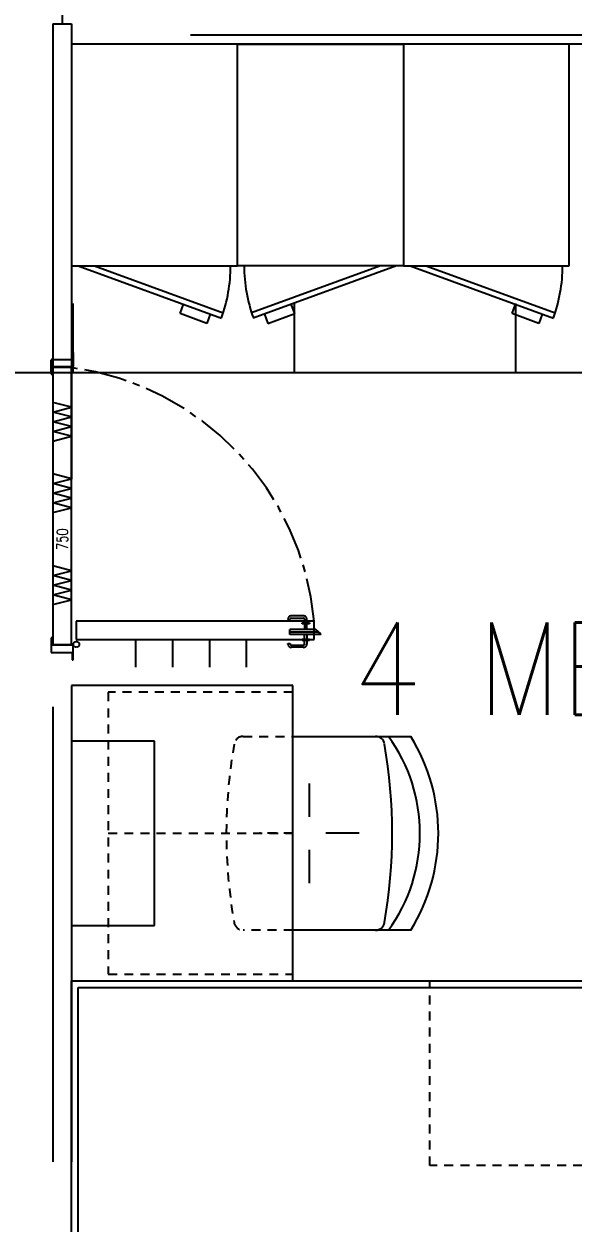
# Model space of a CAD drawing. Header units: millimetres. Extents: x 1638 to 3309, y -435 to 1865.
# Drawn here: x 2294.65 to 2302.31, y -205.36 to -188.63 of the extents above; entities that cross this region are included whole.
import ezdxf
from ezdxf.enums import TextEntityAlignment as Align

# ---------------------------------------------------------------- set-up
doc = ezdxf.new("R2010")
doc.units = ezdxf.units.MM
for name, pattern in [('CENTER2', [1.125, 0.75, -0.125, 0.125, -0.125]), ('HIDDEN', [9.525, 6.35, -3.175]), ('HIDDEN2', [0.1875, 0.125, -0.0625])]:
    doc.linetypes.add(name, pattern=pattern)
doc.layers.add('ballast', color=1, linetype='HIDDEN', lineweight=25)
for name, color, linetype in [('Frame', 243, 'Continuous'), ('Furniture', 122, 'Continuous'), ('PANEL', 7, 'Continuous')]:
    doc.layers.add(name, color=color, linetype=linetype)
doc.styles.add('ROMANS', font='ROMANS.SHX')

# ---------------------------------------------------------------- blocks, each defined once
blk = doc.blocks.new('EXISTING BALLAST SYSTEM')
at = {"color": 8}
for p, q in [((2295.179, -182.915), (2295.179, -188.632)), ((2295.05, -188.632), (2295.05, -230.323)), ((2295.05, -188.632), (2295.307, -188.632)), ((2295.307, -188.632), (2295.307, -230.323)), ((2312.847, -188.787), (2295.307, -188.787)), ((2312.718, -188.916), (2295.307, -188.916)), ((2297.625, -188.916), (2295.307, -188.916)), ((2295.307, -188.916), (2295.307, -192.006)), ((2297.625, -192.006), (2297.625, -188.916)), ((2295.307, -192.006), (2297.625, -192.006)), ((2295.024, -193.511), (2295.024, -193.323)), ((2295.034, -193.313), (2295.179, -193.313)), ((2295.179, -193.313), (2295.318, -193.313)), ((2295.318, -193.313), (2295.318, -193.217)), ((2295.333, -193.217), (2295.333, -193.405)), ((2295.179, -193.416), (2295.039, -193.416)), ((2295.039, -193.416), (2295.039, -193.511)), ((2295.307, -193.426), (2295.05, -193.426)), ((2295.05, -193.426), (2295.05, -197.289)), ((2295.323, -193.416), (2295.179, -193.416)), ((2295.307, -197.289), (2295.307, -193.426)), ((2295.307, -193.979), (2295.05, -193.911)), ((2295.05, -194.046), (2295.307, -193.979)), ((2295.307, -194.114), (2295.05, -194.046)), ((2295.05, -194.181), (2295.307, -194.114)), ((2295.307, -194.249), (2295.05, -194.181)), ((2295.05, -194.316), (2295.307, -194.249)), ((2295.307, -194.383), (2295.05, -194.316)), ((2295.05, -194.451), (2295.307, -194.383)), ((2295.307, -194.977), (2295.05, -194.909)), ((2295.05, -195.044), (2295.307, -194.977)), ((2295.307, -195.112), (2295.05, -195.044)), ((2295.05, -195.179), (2295.307, -195.112)), ((2295.307, -195.247), (2295.05, -195.179)), ((2295.05, -195.314), (2295.307, -195.247)), ((2295.307, -195.381), (2295.05, -195.314)), ((2295.05, -195.449), (2295.307, -195.381)), ((2295.307, -196.26), (2295.05, -196.193)), ((2295.05, -196.328), (2295.307, -196.26)), ((2295.307, -196.395), (2295.05, -196.328)), ((2295.05, -196.463), (2295.307, -196.395)), ((2295.307, -196.53), (2295.05, -196.463)), ((2295.05, -196.598), (2295.307, -196.53)), ((2295.307, -196.665), (2295.05, -196.598)), ((2295.05, -196.733), (2295.307, -196.665)), ((2298.551, -196.891), (2298.377, -196.891)), ((2298.698, -196.962), (2295.375, -196.962)), ((2295.375, -196.962), (2295.375, -197.219)), ((2298.332, -196.936), (2298.332, -196.943)), ((2298.332, -196.943), (2298.364, -196.943)), ((2298.364, -196.943), (2298.364, -196.936)), ((2298.377, -196.923), (2298.551, -196.923)), ((2298.529, -197), (2298.529, -196.989)), ((2298.529, -196.989), (2298.633, -196.989)), ((2298.633, -197), (2298.529, -197)), ((2298.565, -196.936), (2298.565, -196.989)), ((2298.565, -197), (2298.565, -197.08)), ((2298.597, -196.989), (2298.597, -196.936)), ((2298.597, -197.08), (2298.597, -197)), ((2298.633, -196.989), (2298.633, -197)), ((2298.698, -197.219), (2298.698, -196.962)), ((2295.024, -197.204), (2295.024, -197.392)), ((2295.039, -197.3), (2295.039, -197.204)), ((2295.375, -197.219), (2298.698, -197.219)), ((2298.721, -197.08), (2298.36, -197.08)), ((2298.36, -197.152), (2298.36, -197.08)), ((2298.763, -197.116), (2298.36, -197.116)), ((2298.791, -197.152), (2298.36, -197.152)), ((2298.633, -197.219), (2298.529, -197.219)), ((2298.529, -197.219), (2298.529, -197.231)), ((2298.565, -197.219), (2298.565, -197.152)), ((2298.597, -197.152), (2298.597, -197.219)), ((2298.633, -197.231), (2298.633, -197.219)), ((2298.791, -197.14), (2298.721, -197.08)), ((2298.791, -197.152), (2298.791, -197.14)), ((2295.179, -197.3), (2295.039, -197.3)), ((2295.05, -197.289), (2295.307, -197.289)), ((2295.323, -197.3), (2295.179, -197.3)), ((2295.333, -197.498), (2295.333, -197.31)), ((2298.332, -197.284), (2298.332, -197.277)), ((2298.332, -197.277), (2298.364, -197.277)), ((2298.364, -197.277), (2298.364, -197.284)), ((2298.377, -197.297), (2298.551, -197.297)), ((2298.551, -197.329), (2298.377, -197.329)), ((2298.529, -197.231), (2298.633, -197.231)), ((2298.565, -197.284), (2298.565, -197.231)), ((2298.597, -197.231), (2298.597, -197.284)), ((2295.034, -197.403), (2295.179, -197.403)), ((2295.179, -197.403), (2295.318, -197.403)), ((2295.318, -197.403), (2295.318, -197.498))]:
    blk.add_line(p, q, dxfattribs=at)
blk.add_circle((2295.376, -197.288), 0.0412, dxfattribs=at)
for centre, radius, start, end in [((2295.325, -193.217), 0.00773, 0, 180), ((2295.034, -193.323), 0.0103, 90, 180), ((2295.032, -193.511), 0.00773, 180, 0), ((2295.323, -193.405), 0.0103, 270, 360), ((2298.377, -196.936), 0.0455, 90, 180), ((2298.551, -196.936), 0.0455, 0, 90), ((2298.377, -196.936), 0.0134, 90, 180), ((2298.551, -196.936), 0.0134, 0, 90), ((2295.032, -197.204), 0.00773, 0, 180), ((2295.034, -197.392), 0.0103, 180, 270), ((2295.323, -197.31), 0.0103, 0, 90), ((2298.377, -197.284), 0.0455, 180, 270), ((2298.377, -197.284), 0.0134, 180, 270), ((2298.551, -197.284), 0.0455, 270, 360), ((2298.551, -197.284), 0.0134, 270, 360), ((2295.325, -197.498), 0.00773, 180, 0)]:
    blk.add_arc(centre, radius, start, end, dxfattribs=at)
at = {"color": 8, "linetype": 'CENTER2', "ltscale": 0.8}
blk.add_arc((2294.785, -197.321), 3.93, 5.242, 82.3555, dxfattribs=at)
at = {"layer": 'Frame', "color": 8}
for p, q in [((2295.333, -193.5), (2295.333, -192.534)), ((2298.424, -193.5), (2298.424, -192.534)), ((2301.514, -193.5), (2301.514, -192.534)), ((2354.089, -193.5), (2276.885, -193.5))]:
    blk.add_line(p, q, dxfattribs=at)
at = {"layer": 'Furniture', "color": 8}
for p, q in [((2297.625, -192.006), (2297.625, -188.916)), ((2297.625, -188.916), (2299.943, -188.916)), ((2299.943, -188.916), (2299.943, -192.006)), ((2302.261, -188.916), (2299.943, -188.916)), ((2299.943, -188.916), (2299.943, -192.006)), ((2302.261, -192.006), (2302.261, -188.916)), ((2295.402, -192.006), (2297.403, -192.735)), ((2295.628, -192.006), (2297.428, -192.662)), ((2299.943, -192.006), (2297.625, -192.006)), ((2299.623, -192.006), (2297.823, -192.662)), ((2299.849, -192.006), (2297.848, -192.735)), ((2299.943, -192.006), (2302.261, -192.006)), ((2300.038, -192.006), (2302.039, -192.735)), ((2300.264, -192.006), (2302.064, -192.662)), ((2296.825, -192.672), (2296.873, -192.542)), ((2298.426, -192.672), (2298.378, -192.542)), ((2301.461, -192.672), (2301.509, -192.542)), ((2297.2, -192.809), (2296.825, -192.672)), ((2297.247, -192.679), (2297.2, -192.809)), ((2298.003, -192.679), (2298.051, -192.809)), ((2298.051, -192.809), (2298.426, -192.672)), ((2301.836, -192.809), (2301.461, -192.672)), ((2301.883, -192.679), (2301.836, -192.809)), ((2296.209, -197.606), (2296.209, -197.219)), ((2296.724, -197.606), (2296.724, -197.219)), ((2297.239, -197.606), (2297.239, -197.219)), ((2297.754, -197.606), (2297.754, -197.219)), ((2298.398, -197.863), (2295.307, -197.863)), ((2295.307, -197.863), (2295.307, -201.984)), ((2298.398, -201.984), (2298.398, -197.863)), ((2296.466, -198.636), (2295.307, -198.636)), ((2295.307, -198.636), (2295.307, -201.212)), ((2296.466, -201.212), (2296.466, -198.636)), ((2298.398, -198.572), (2300.046, -198.572)), ((2298.63, -199.228), (2298.63, -199.692)), ((2299.325, -199.924), (2298.862, -199.924)), ((2298.63, -200.156), (2298.63, -200.619)), ((2295.307, -201.212), (2296.466, -201.212)), ((2300.046, -201.276), (2298.398, -201.276)), ((2295.307, -201.984), (2305.661, -201.984)), ((2295.307, -206.198), (2295.307, -201.984)), ((2295.307, -201.984), (2298.398, -201.984)), ((2295.4, -202.077), (2305.568, -202.077)), ((2295.4, -206.105), (2295.4, -202.077))]:
    blk.add_line(p, q, dxfattribs=at)
at = {"layer": 'Furniture', "color": 8, "linetype": 'HIDDEN2'}
for p, q in [((2298.398, -197.956), (2295.822, -197.956)), ((2295.822, -197.956), (2295.822, -201.891)), ((2297.707, -198.572), (2298.398, -198.572)), ((2295.822, -199.924), (2298.398, -199.924)), ((2298.398, -199.924), (2297.934, -199.924)), ((2298.398, -201.276), (2297.707, -201.276)), ((2295.822, -201.891), (2298.398, -201.891)), ((2300.314, -204.56), (2300.314, -201.984)), ((2302.89, -204.56), (2300.314, -204.56))]:
    blk.add_line(p, q, dxfattribs=at)
at = {"layer": 'Furniture', "color": 8}
for centre, radius, start, end in [((2295.402, -192.006), 2.129, 340, 0), ((2299.849, -192.006), 2.129, 180, 200), ((2300.038, -192.006), 2.129, 340, 0), ((2299.553, -198.7), 0.129, 10.0154, 90), ((2292.625, -199.924), 7.163, 349.9846, 10.0154), ((2297.873, -199.924), 2.302, 324.0264, 35.9736), ((2297.873, -199.924), 2.559, 328.1092, 31.8908), ((2299.553, -201.147), 0.129, 270, 349.9846)]:
    blk.add_arc(centre, radius, start, end, dxfattribs=at)
at = {"layer": 'Furniture', "color": 8, "linetype": 'HIDDEN2'}
for centre, radius, start, end in [((2304.634, -199.924), 7.163, 169.9846, 190.0154), ((2297.707, -198.7), 0.129, 90, 169.9846), ((2297.707, -201.147), 0.129, 190.0154, 270)]:
    blk.add_arc(centre, radius, start, end, dxfattribs=at)
at = {"color": 8, "style": 'ROMANS', "width": 0.88}
blk.add_text('4 MEN', height=1.2878, dxfattribs=at).set_placement((2301.683, -198.269), align=Align.CENTER)
at = {"layer": 'PANEL', "color": 8, "style": 'ROMANS', "width": 0.75}
blk.add_text('750', height=0.1545, rotation=90, dxfattribs=at).set_placement((2295.26, -195.969))

msp = doc.modelspace()

# ---------------------------------------------------------------- block references
at = {"layer": 'ballast'}
msp.add_blockref('EXISTING BALLAST SYSTEM', (0, 0), dxfattribs=at)

doc.saveas('drawing.dxf')
